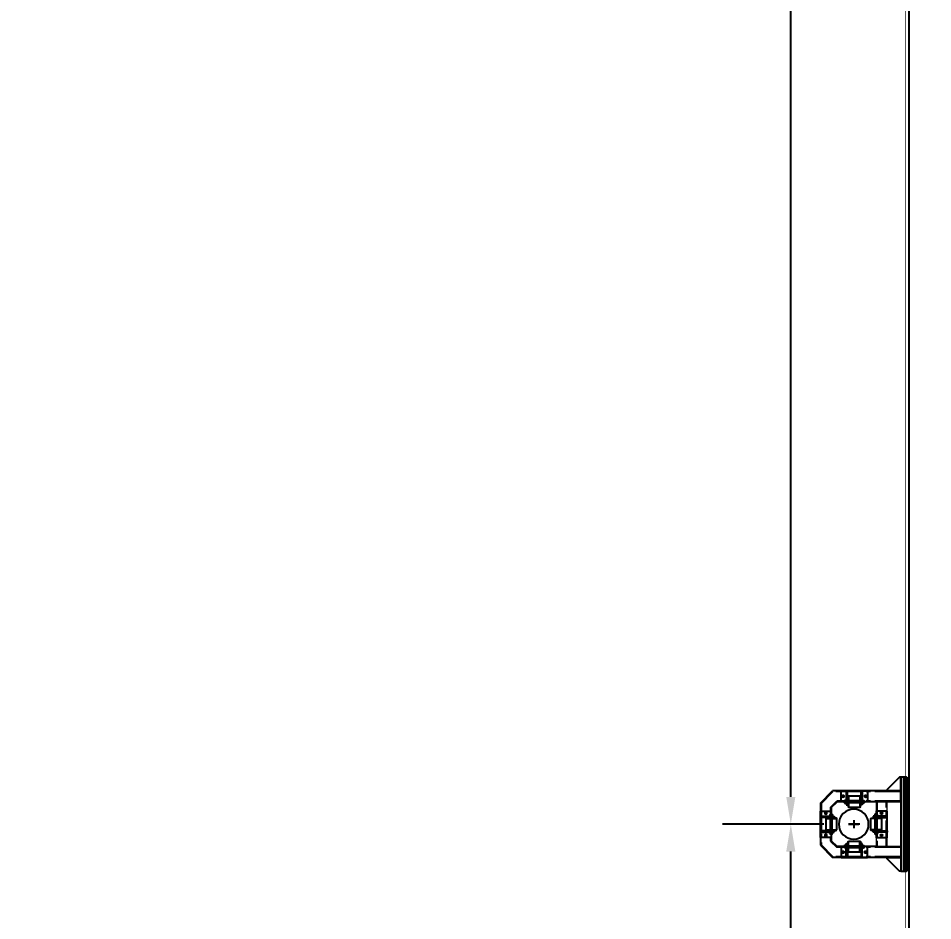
# Model space of a CAD drawing. Header units: millimetres. Extents: x -1003406 to 3312184, y 81337 to 716393.
# Drawn here: x 1469379 to 1476079, y 188892 to 195506 of the extents above; entities that cross this region are included whole.
import ezdxf

# ---------------------------------------------------------------- set-up
doc = ezdxf.new("R2010")
doc.units = ezdxf.units.MM
doc.header["$LTSCALE"] = 10
for name, pattern in [('CENTER2', [28.575, 19.05, -3.175, 3.175, -3.175]), ('DASHED2', [0.375, 0.25, -0.125]), ('DOTE', [2.42, 2, -0.2, 0.02, -0.2])]:
    doc.linetypes.add(name, pattern=pattern)
doc.layers.get('0').update_dxf_attribs({"linetype": 'CONTINUOUS'})
doc.layers.get('Defpoints').update_dxf_attribs({"linetype": 'CONTINUOUS'})
for name, color, linetype in [('DOTE', 1, 'DOTE'), ('W-FLOAT_BOWL浮筒', 253, 'CONTINUOUS'), ('W-MOUNTING固定方式', 5, 'CONTINUOUS'), ('W-STEEL_FRAME钢架', 3, 'CONTINUOUS'), ('W-WOOD_FLOOR木地板', 30, 'CONTINUOUS')]:
    doc.layers.add(name, color=color, linetype=linetype)
doc.styles.add('STANDARD_T3', font='simplex.shx', dxfattribs={"width": 0.7, "bigfont": 'gbcbig.shx'})
doc.dimstyles.new('W&&200', dxfattribs={"dimtxt": 700, "dimasz": 200, "dimexe": 500, "dimexo": 600, "dimgap": 200, "dimtad": 1, "dimdec": 0, "dimzin": 0, "dimdsep": 46, "dimtxsty": 'STANDARD_T3', "dimcen": 0.09, "dimclrd": 1, "dimclre": 1, "dimclrt": 7, "dimazin": 2, "dimtfac": 1, "dimtdec": 0, "dimtix": 1, "dimtmove": 2, "dimatfit": 3, "dimfxl": 100, "dimtolj": 1, "dimtzin": 0, "dimarcsym": 0})
doc.dimstyles.new('W&&5', dxfattribs={"dimtxt": 17.5, "dimasz": 5, "dimexe": 12.5, "dimexo": 15, "dimgap": 5, "dimtad": 1, "dimdec": 0, "dimzin": 0, "dimdsep": 46, "dimtxsty": 'STANDARD_T3', "dimcen": 0.09, "dimclrd": 1, "dimclre": 1, "dimclrt": 7, "dimazin": 2, "dimtfac": 1, "dimtdec": 0, "dimtix": 1, "dimtmove": 2, "dimatfit": 3, "dimfxl": 100, "dimtolj": 1, "dimtzin": 0, "dimarcsym": 0})

# ---------------------------------------------------------------- blocks, each defined once
blk = doc.blocks.new('*D272')
at = {"layer": 'Defpoints', "color": 0, "transparency": 16777216}
for p in [(1475039.1, 189599.7), (1475881.5, 189599.7), (1475906.5, 180600.1)]:
    blk.add_point(p, dxfattribs=at)
at = {"layer": 'W-WOOD_FLOOR木地板', "color": 1, "lineweight": -2, "transparency": 16777216}
for p, q in [((1475281.5, 189599.7), (1474539.1, 189599.7)), ((1475039.1, 180800.1), (1475039.1, 189399.7)), ((1475306.5, 180600.1), (1474539.1, 180600.1))]:
    blk.add_line(p, q, dxfattribs=at)
at = {"layer": 'W-WOOD_FLOOR木地板', "color": 1, "transparency": 16777216}
for points in [[(1475005.7, 189399.7), (1475072.4, 189399.7), (1475039.1, 189599.7)], [(1475005.7, 180800.1), (1475072.4, 180800.1), (1475039.1, 180600.1)]]:
    blk.add_solid(points, dxfattribs=at)
at = {"layer": 'W-WOOD_FLOOR木地板', "color": 7, "transparency": 16777216, "insert": (1474489.1, 185099.9), "char_height": 700, "attachment_point": 5, "rotation": 90, "style": 'STANDARD_T3'}
blk.add_mtext('\\A1;9000', dxfattribs=at)
blk = doc.blocks.new('*U190')
blk.add_lwpolyline([(-12, 0), (-12, 2.5), (12, 2.5), (12, 0)], close=True)
blk = doc.blocks.new('*U189')
at = {"color": 8, "linetype": 'Continuous', "lineweight": 15}
for p, q in [((-1, 1.9), (-2.1, 1)), ((0, 1.4), (0, -1.4)), ((-1, -1.9), (-2.1, -1))]:
    blk.add_line(p, q, dxfattribs=at)
at = {"color": 7, "linetype": 'Continuous', "lineweight": 15}
for p, q in [((16, 1.4), (0, 1.4)), ((0, 0), (18.5, 0)), ((16, 1.4), (16, 0)), ((18.5, -1.4), (18.5, 0)), ((0, -1.4), (18.5, -1.4))]:
    blk.add_line(p, q, dxfattribs=at)
for centre, radius, start, end in [((-3.2, 0), 2.9, 41.31782, 318.68218), ((-3.2, 0), 1.45, 41.31782, 318.68218), ((0, 2.8), 2.82, 221.31782, 270), ((0, -2.8), 2.82, 90, 138.68218), ((0, 2.8), 1.37, 221.31782, 270), ((0, -2.8), 1.37, 90, 138.68218)]:
    blk.add_arc(centre, radius, start, end, dxfattribs=at)
blk = doc.blocks.new('无头销轴_B型_D12X150')
at = {"color": 0}
for p, q in [((-72, 6), (-72, -6)), ((72, 6), (72, -6))]:
    blk.add_line(p, q, dxfattribs=at)
blk.add_lwpolyline([(-75, 4.3), (-75, -4.3), (-72, -6), (72, -6), (75, -4.3), (75, 4.3), (72, 6), (-72, 6)], close=True, dxfattribs=at)
for centre in [(-69.5, 0), (69.5, 0)]:
    blk.add_circle(centre, 1.6, dxfattribs=at)
blk = doc.blocks.new('A$C1EDE4923')
for p, q in [((-232.5, 79.6), (-232.5, 159.6)), ((-148.5, 79.6), (-148.5, 159.6))]:
    blk.add_line(p, q)
at = {"color": 3, "linetype": 'CENTER2', "ltscale": 0.5}
for p, q in [((-284, 79.6), (-260, 79.6)), ((-272, 67.6), (-272, 91.6)), ((-235, 119.6), (-254, 119.6)), ((-146, 119.6), (-127, 119.6)), ((-97, 79.6), (-121, 79.6)), ((-109, 67.6), (-109, 91.6))]:
    blk.add_line(p, q, dxfattribs=at)
at = {"linetype": 'DASHED2'}
for p, q in [((-240, 126.1), (-249, 126.1)), ((-240, 113.1), (-249, 113.1)), ((-235.5, 125.9), (-145.5, 125.9)), ((-235.5, 113.3), (-145.5, 113.3)), ((-141, 126.1), (-132, 126.1)), ((-141, 113.1), (-132, 113.1))]:
    blk.add_line(p, q, dxfattribs=at)
at = {"color": 3, "linetype": 'CENTER2'}
blk.add_line((-240.9, 119.6), (-140, 119.6), dxfattribs=at)
for points in [[(-249, 141.6), (-240, 141.6), (-240, 39.6), (-249, 39.6)], [(-232.5, 159.6), (-148.5, 159.6), (-145.5, 156.6), (-145.5, 82.6), (-148.5, 79.6), (-232.5, 79.6), (-235.5, 82.6), (-235.5, 156.6)], [(-132, 141.6), (-141, 141.6), (-141, 39.6), (-132, 39.6)], [(-94, 39.6), (-94, 119.6), (-287, 119.6), (-287, 39.6)]]:
    blk.add_lwpolyline(points, close=True)
for centre in [(-272, 79.6), (-109, 79.6)]:
    blk.add_circle(centre, 7)
at = {"xscale": -1}
for name, p, rotation in [('无头销轴_B型_D12X150', (-190.5, 119.6), 180), ('*U189', (-260, 113.6), 270), ('*U190', (-249, 119.6), 90), ('*U190', (-237.5, 119.6), 90)]:
    blk.add_blockref(name, p, dxfattribs=dict(at, rotation=rotation))
for name, p, rotation in [('*U190', (-143.5, 119.6), 270), ('*U190', (-132, 119.6), 270), ('*U189', (-121, 113.6), 90)]:
    blk.add_blockref(name, p, dxfattribs=dict(rotation=rotation))
blk = doc.blocks.new('*D175')
at = {"color": 1, "lineweight": -2, "transparency": 16777216}
for p, q in [((120.6, 506.2), (81.6, 467.9)), ((-78.3, 310.9), (78, 464.4)), ((-81.8, 307.4), (-85.4, 303.9))]:
    blk.add_line(p, q, dxfattribs=at)
at = {"color": 1, "transparency": 16777216}
for points in [[(81, 468.5), (82.2, 467.3), (78, 464.4)], [(-82.4, 308), (-81.3, 306.8), (-78.3, 310.9)]]:
    blk.add_solid(points, dxfattribs=at)
at = {"layer": 'Defpoints', "color": 0, "transparency": 16777216}
for p in [(78, 464.4), (-78.3, 310.9)]:
    blk.add_point(p, dxfattribs=at)
at = {"color": 7, "transparency": 16777216, "insert": (93.2, 498.6), "char_height": 17.5, "attachment_point": 5, "rotation": 44.4737, "style": 'STANDARD_T3'}
blk.add_mtext('\\A1;∅219', dxfattribs=at)
blk = doc.blocks.new('*D275')
at = {"layer": 'Defpoints', "color": 0, "transparency": 16777216}
for p in [(1475039.1, 203600.1), (1475875.5, 203600.1), (1475881.5, 189599.7)]:
    blk.add_point(p, dxfattribs=at)
at = {"layer": 'W-WOOD_FLOOR木地板', "color": 1, "lineweight": -2, "transparency": 16777216}
for p, q in [((1475275.5, 203600.1), (1474539.1, 203600.1)), ((1475039.1, 189799.7), (1475039.1, 203400.1)), ((1475281.5, 189599.7), (1474539.1, 189599.7))]:
    blk.add_line(p, q, dxfattribs=at)
at = {"layer": 'W-WOOD_FLOOR木地板', "color": 1, "transparency": 16777216}
for points in [[(1475005.7, 203400.1), (1475072.4, 203400.1), (1475039.1, 203600.1)], [(1475005.7, 189799.7), (1475072.4, 189799.7), (1475039.1, 189599.7)]]:
    blk.add_solid(points, dxfattribs=at)
at = {"layer": 'W-WOOD_FLOOR木地板', "color": 7, "transparency": 16777216, "insert": (1474489.1, 196599.9), "char_height": 700, "attachment_point": 5, "rotation": 90, "style": 'STANDARD_T3'}
blk.add_mtext('\\A1;14000', dxfattribs=at)
blk = doc.blocks.new('BZQ-T')
at = {"color": 252, "lineweight": 200, "ltscale": 100}
blk.add_line((-344.6, 6), (344.6, 6), dxfattribs=at)
at = {"layer": 'DOTE', "lineweight": 200, "ltscale": 100}
for p, q in [((-300, -17), (-300, 17)), ((-100, -17), (-100, 17)), ((100, -17), (100, 17)), ((300, -17), (300, 17))]:
    blk.add_line(p, q, dxfattribs=at)
at = {"layer": 'W-MOUNTING固定方式'}
for p, q in [((-154.6, 632.1), (-244.6, 542.1)), ((-154.6, 632.1), (154.3, 632.1)), ((154.3, 632.1), (244.3, 542.1)), ((-244.6, 43), (-244.6, 542.1)), ((-121.4, 552.1), (-164.6, 509)), ((-121.4, 552.1), (121.2, 552.1)), ((121.2, 552.1), (164.3, 509)), ((244.3, 43), (244.3, 542.1)), ((-164.6, 43), (-164.6, 509)), ((164.3, 223.1), (164.3, 509))]:
    blk.add_line(p, q, dxfattribs=at)
at = {"layer": 'W-MOUNTING固定方式', "color": 253, "linetype": 'CENTER2', "true_color": 0xadadad}
for p, q in [((-152.5, 627.1), (-239.6, 540.1)), ((-152.5, 627.1), (152.2, 627.1)), ((152.2, 627.1), (239.3, 540.1)), ((-239.6, 43), (-239.6, 540.1)), ((-123.5, 557.1), (-169.6, 511.1)), ((-123.5, 557.1), (123.2, 557.1)), ((123.2, 557.1), (169.3, 511.1)), ((239.3, 43), (239.3, 540.1)), ((-169.6, 43), (-169.6, 511.1)), ((169.3, 43), (169.3, 511.1)), ((-164.6, 218.1), (164.3, 218.1)), ((164.3, 148.1), (-164.6, 148.1))]:
    blk.add_line(p, q, dxfattribs=at)
at = {"layer": 'W-MOUNTING固定方式', "color": 1}
for p, q in [((-0.1, 341.5), (-0.1, 425.5)), ((-0.1, 341.5), (-0.1, 425.5)), ((29.9, 383.5), (-30.1, 383.5)), ((29.9, 383.5), (-30.1, 383.5))]:
    blk.add_line(p, q, dxfattribs=at)
at = {"layer": 'W-MOUNTING固定方式', "color": 0, "lineweight": 5}
for p, q in [((-164.6, 223.1), (164.3, 223.1)), ((164.3, 43), (164.3, 234)), ((164.3, 143.1), (-164.6, 143.1))]:
    blk.add_line(p, q, dxfattribs=at)
at = {"layer": 'W-MOUNTING固定方式', "lineweight": 25}
blk.add_lwpolyline([(-0.1, 425.3), (-0.1, 350)], dxfattribs=at)
at = {"layer": 'W-MOUNTING固定方式', "color": 1}
for points in [[(-344.6, 43), (-344.6, 53), (-254.6, 143), (-244.6, 143), (-244.6, 43)], [(344.3, 43), (344.3, 53), (254.3, 143), (244.3, 143), (244.3, 43)]]:
    blk.add_lwpolyline(points, close=True, dxfattribs=at)
at = {"layer": 'W-MOUNTING固定方式'}
blk.add_circle((-0.1, 387.6), 109.5, dxfattribs=at)
at = {"layer": 'W-STEEL_FRAME钢架'}
for p, q in [((-164.6, 43), (-244.6, 43)), ((164.3, 43), (244.3, 43))]:
    blk.add_line(p, q, dxfattribs=at)
for points in [[(-344.6, 43), (344.6, 43), (344.6, 0), (-344.6, 0)], [(-308, 6), (-292, 6), (-292, 0), (-308, 0)], [(-108, 6), (-92, 6), (-92, 0), (-108, 0)], [(108, 6), (92, 6), (92, 0), (108, 0)], [(308, 6), (292, 6), (292, 0), (308, 0)]]:
    blk.add_lwpolyline(points, close=True, dxfattribs=at)
at = {"layer": 'W-MOUNTING固定方式', "color": 6, "lineweight": 5, "extrusion": (0, 0, -1), "xscale": -1, "zscale": -1}
for p, rotation in [((190.6, 671.7), 180), ((284.1, 193), 90)]:
    blk.add_blockref('A$C1EDE4923', p, dxfattribs=dict(at, rotation=rotation))
at = {"layer": 'W-MOUNTING固定方式', "color": 6, "lineweight": 5, "extrusion": (0, 0, -1), "zscale": -1, "rotation": 270}
blk.add_blockref('A$C1EDE4923', (-283.9, 193), dxfattribs=at)
at = {"layer": 'W-MOUNTING固定方式', "color": 6, "lineweight": 5, "extrusion": (0, 0, -1), "zscale": -1}
blk.add_blockref('A$C1EDE4923', (190.6, 103.6), dxfattribs=at)
dim = blk.add_diameter_dim_2p(p1=(-78.3, 310.9), p2=(78, 464.4), dimstyle='W&&5')
dim.commit()
dim.dimension.update_dxf_attribs({"geometry": '*D175', "text_midpoint": (93.2, 498.6)})

msp = doc.modelspace()

# ---------------------------------------------------------------- linework, layer by layer
at = {"layer": 'W-FLOAT_BOWL浮筒', "const_width": 5}
msp.add_lwpolyline([(1481906.5, 190600.1), (1497906.5, 190600.1), (1497906.5, 188600.1), (1481906.5, 188600.1), (1481906.5, 180600.1), (1475906.5, 180600.1), (1475906.5, 207612.3), (1474773.1, 213564.7), (1472793.5, 219551.7), (1469406.5, 224496.1), (1469406.5, 225600.1), (1481906.5, 225600.1), (1481906.5, 218600.1), (1497906.5, 218600.1), (1497906.5, 216600.1), (1481906.5, 216600.1), (1481906.5, 204600.1), (1497906.5, 204600.1), (1497906.5, 202600.1), (1481906.5, 202600.1), (1481906.5, 190600.1)], dxfattribs=at)
at = {"layer": 'W-FLOAT_BOWL浮筒'}
msp.add_lwpolyline([(1481906.5, 190600.1), (1497906.5, 190600.1), (1497906.5, 188600.1), (1481906.5, 188600.1), (1481906.5, 180600.1), (1475906.5, 180600.1), (1475906.5, 207612.3), (1474773.1, 213564.7), (1472793.5, 219551.7), (1469406.5, 224496.1), (1469406.5, 225600.1), (1481906.5, 225600.1), (1481906.5, 204600.1), (1497906.5, 204600.1), (1497906.5, 202600.1), (1481906.5, 202600.1), (1481906.5, 190600.1)], dxfattribs=at)
at = {"layer": 'W-STEEL_FRAME钢架', "const_width": 5}
msp.add_lwpolyline([(1481931.5, 190625.1), (1497931.5, 190625.1), (1497931.5, 188575.1), (1481931.5, 188575.1), (1481931.5, 180575.1), (1475881.5, 180575.1), (1475881.5, 207609.9), (1474748.9, 213558.4), (1472770.9, 219540.5), (1469381.5, 224488.3), (1469381.5, 225625.1), (1481931.5, 225625.1), (1481931.5, 218625.1), (1497931.5, 218625.1), (1497931.5, 216575.1), (1481931.5, 216575.1), (1481931.5, 204625.1), (1497931.5, 204625.1), (1497931.5, 202575.1), (1481931.5, 202575.1)], close=True, dxfattribs=at)

# ---------------------------------------------------------------- block references
at = {"layer": 'W-STEEL_FRAME钢架', "lineweight": 200, "xscale": -1, "rotation": 89.99999999999952}
msp.add_blockref('BZQ-T', (1475887.5, 189599.7), dxfattribs=at)

# ---------------------------------------------------------------- dimensions: what is measured, and where the dimension line sits
at = {"layer": 'W-WOOD_FLOOR木地板'}
for base, p1, p2, picture, middle in [((1475039.1, 203600.1), (1475881.5, 189599.7), (1475875.5, 203600.1), '*D275', (1474489.1, 196599.9)), ((1475039.1, 189599.7), (1475906.5, 180600.1), (1475881.5, 189599.7), '*D272', (1474489.1, 185099.9))]:
    dim = msp.add_linear_dim(base=base, p1=p1, p2=p2, angle=90, dimstyle='W&&200', dxfattribs=at)
    dim.commit()
    dim.dimension.update_dxf_attribs({"geometry": picture, "text_midpoint": middle})

doc.saveas('drawing.dxf')
